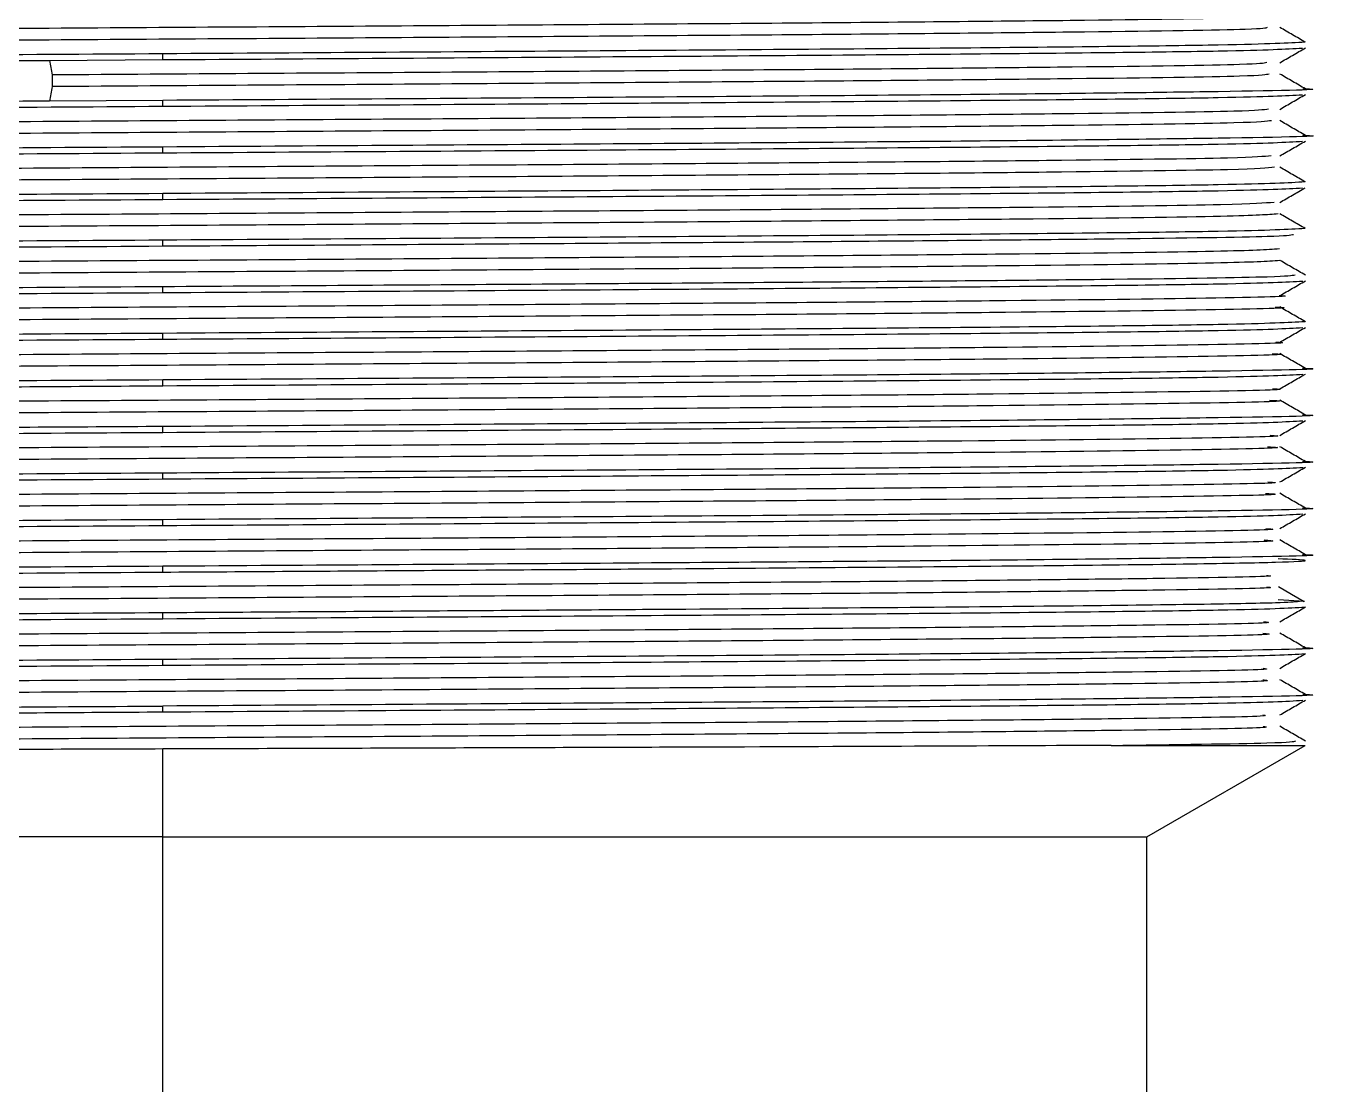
# Model space of a CAD drawing. Header units: millimetres. Extents: x 114 to 280, y 84 to 210.
# Drawn here: x 273.451 to 277.07, y 204.293 to 207.225 of the extents above; entities that cross this region are included whole.
import ezdxf

# ---------------------------------------------------------------- set-up
doc = ezdxf.new("R2010")
doc.units = ezdxf.units.MM

msp = doc.modelspace()

# ---------------------------------------------------------------- linework, layer by layer
at = {"color": 7, "linetype": 'Continuous', "lineweight": 25}
for p, q in [((273.5156, 207.1298), (273.8296, 207.1319)), ((273.8296, 207.1319), (273.8296, 207.148)), ((273.5225, 207.0895), (273.5225, 207.0573)), ((273.8296, 207.019), (273.5156, 207.017)), ((273.8296, 207.0029), (273.8296, 207.019)), ((273.8296, 206.8739), (273.8296, 206.89)), ((273.8296, 206.7449), (273.8296, 206.761)), ((273.8296, 206.6159), (273.8296, 206.632)), ((273.8296, 206.4869), (273.8296, 206.503)), ((273.8296, 206.3579), (273.8296, 206.374)), ((273.8296, 206.2289), (273.8296, 206.245)), ((273.8296, 206.0999), (273.8296, 206.116)), ((273.8296, 205.9709), (273.8296, 205.987)), ((273.8296, 205.8419), (273.8296, 205.858)), ((273.8296, 205.7129), (273.8296, 205.729)), ((276.9179, 205.6367), (276.9915, 205.6322)), ((273.8296, 205.5839), (273.8296, 205.6)), ((273.8296, 205.4549), (273.8296, 205.471)), ((273.8296, 205.3259), (273.8296, 205.342)), ((276.4556, 205.2331), (276.9932, 205.2331)), ((276.5546, 204.9799), (276.9932, 205.2331)), ((273.8296, 204.9799), (273.8296, 205.2231)), ((273.8296, 204.9799), (271.1046, 204.9799)), ((273.8296, 204.9799), (276.5546, 204.9799)), ((273.8296, 202.1499), (273.8296, 204.9799)), ((276.5546, 202.1442), (276.5546, 204.9799))]:
    msp.add_line(p, q, dxfattribs=at)
at = {"color": 7, "linetype": 'Continuous', "lineweight": 25, "flags": 128}
msp.add_lwpolyline([(276.9902, 205.6309), (276.9548, 205.6513), (276.9194, 205.6718)], dxfattribs=at)
at = {"color": 7, "linetype": 'Continuous', "lineweight": 25}
for points, knots in [([(276.882, 207.2526), (276.8782, 207.2509), (276.8691, 207.2469), (276.4257, 207.2405), (275.6669, 207.2333), (274.6712, 207.2261), (273.5766, 207.2189), (272.5137, 207.2117), (271.6034, 207.2045), (270.9908, 207.1973), (270.7071, 207.1919), (270.7626, 207.1888), (270.7751, 207.1881)], [0, 0, 0, 0, 0.075839, 0.187315, 0.29879, 0.410266, 0.521742, 0.633218, 0.744693, 0.85617, 0.967646, 1, 1, 1, 1]), ([(276.8874, 207.2207), (276.8841, 207.219), (276.8765, 207.2148), (276.4268, 207.2082), (275.6666, 207.201), (274.6713, 207.1938), (273.5765, 207.1866), (272.5139, 207.1794), (271.6028, 207.1723), (270.9928, 207.1651), (270.71, 207.1597), (270.7599, 207.1568), (270.769, 207.1563)], [0, 0, 0, 0, 0.08318, 0.194658, 0.306136, 0.417614, 0.529091, 0.64057, 0.752048, 0.863527, 0.975006, 1, 1, 1, 1]), ([(276.9938, 207.18), (276.982, 207.1868), (276.9583, 207.2005), (276.9347, 207.2141), (276.9228, 207.221)], [0, 0, 0, 0, 0.499977, 1, 1, 1, 1]), ([(276.9931, 207.1802), (276.9456, 207.1776), (276.8505, 207.1722), (276.119, 207.1641), (275.0733, 207.1561), (274.2442, 207.1507), (273.8296, 207.148)], [0, 0, 0, 0, 0.24995, 0.499966, 0.749983, 1, 1, 1, 1]), ([(273.8296, 207.1319), (274.2442, 207.1346), (275.0734, 207.1399), (276.1185, 207.148), (276.8444, 207.156), (276.9389, 207.1613), (276.9854, 207.1639)], [0, 0, 0, 0, 0.252041, 0.504083, 0.756125, 1, 1, 1, 1]), ([(276.9227, 207.1233), (276.9345, 207.1302), (276.9582, 207.1438), (276.9818, 207.1575), (276.9937, 207.1643)], [0, 0, 0, 0, 0.5000001, 1, 1, 1, 1]), ([(273.8296, 207.148), (273.4151, 207.1453), (272.586, 207.1399), (271.5403, 207.1319), (270.8088, 207.1238), (270.7137, 207.1184), (270.6661, 207.1157)], [0, 0, 0, 0, 0.250011, 0.500022, 0.750035, 1, 1, 1, 1]), ([(270.6864, 207.0994), (270.7099, 207.1017), (270.7594, 207.1067), (271.3812, 207.1142), (272.3302, 207.122), (273.1205, 207.1272), (273.5156, 207.1298)], [0, 0, 0, 0, 0.231151, 0.487434, 0.743717, 1, 1, 1, 1]), ([(273.5156, 207.1299), (273.5167, 207.1231), (273.519, 207.1097), (273.5214, 207.0963), (273.5225, 207.0896)], [0, 0, 0, 0, 0.500019, 1, 1, 1, 1]), ([(276.8865, 207.1236), (276.8781, 207.1218), (276.8582, 207.1176), (276.3917, 207.1111), (275.6173, 207.1039), (274.6107, 207.0967), (273.8853, 207.0919), (273.5225, 207.0895)], [0, 0, 0, 0, 0.155431, 0.366575, 0.577718, 0.788859, 1, 1, 1, 1]), ([(276.8933, 207.0918), (276.8849, 207.0898), (276.8662, 207.0855), (276.3927, 207.0788), (275.6171, 207.0716), (274.6108, 207.0644), (273.8853, 207.0596), (273.5225, 207.0572)], [0, 0, 0, 0, 0.167056, 0.375294, 0.58353, 0.791766, 1, 1, 1, 1]), ([(276.9938, 207.051), (276.982, 207.0578), (276.9583, 207.0715), (276.9346, 207.0852), (276.9228, 207.092)], [0, 0, 0, 0, 0.500039, 1, 1, 1, 1]), ([(273.5225, 207.0572), (273.5214, 207.0505), (273.5191, 207.0371), (273.5167, 207.0236), (273.5156, 207.0169)], [0, 0, 0, 0, 0.500019, 1, 1, 1, 1]), ([(276.9869, 207.0515), (276.989, 207.0514), (277.0733, 207.0487), (276.793, 207.0432), (276.1343, 207.0351), (275.0694, 207.0271), (274.2429, 207.0217), (273.8296, 207.019)], [0, 0, 0, 0, 0.006501, 0.254876, 0.50325, 0.751626, 1, 1, 1, 1]), ([(273.5156, 207.017), (273.1204, 207.0144), (272.3301, 207.0091), (271.3816, 207.0013), (270.7645, 206.9939), (270.7148, 206.989), (270.6917, 206.9867)], [0, 0, 0, 0, 0.258392, 0.516785, 0.775177, 1, 1, 1, 1]), ([(273.8296, 207.0029), (274.2442, 207.0056), (275.0734, 207.0109), (276.1185, 207.019), (276.8443, 207.027), (276.9389, 207.0323), (276.9853, 207.0349)], [0, 0, 0, 0, 0.2520581, 0.5041171, 0.7561752, 1, 1, 1, 1]), ([(276.9228, 206.9943), (276.9345, 207.0011), (276.9581, 207.0148), (276.9817, 207.0284), (276.9935, 207.0352)], [0, 0, 0, 0, 0.500023, 1, 1, 1, 1]), ([(270.6735, 206.9704), (270.671, 206.9705), (270.5859, 206.9733), (270.866, 206.9787), (271.525, 206.9868), (272.5898, 206.9948), (273.4164, 207.0002), (273.8296, 207.0029)], [0, 0, 0, 0, 0.007659, 0.255744, 0.50383, 0.751915, 1, 1, 1, 1]), ([(276.8919, 206.9946), (276.878, 206.9927), (276.8466, 206.9884), (276.3567, 206.9817), (275.566, 206.9745), (274.5535, 206.9673), (273.4554, 206.9601), (272.4044, 206.9529), (271.5176, 206.9458), (270.9447, 206.9386), (270.6922, 206.9333), (270.7544, 206.9305), (270.7639, 206.9301)], [0, 0, 0, 0, 0.088222, 0.1997, 0.311178, 0.422657, 0.534134, 0.645611, 0.757088, 0.868566, 0.980043, 1, 1, 1, 1]), ([(276.9001, 206.9628), (276.8859, 206.9607), (276.855, 206.9563), (276.3577, 206.9494), (275.5658, 206.9422), (274.5536, 206.935), (273.4554, 206.9278), (272.4046, 206.9207), (271.5169, 206.9135), (270.9473, 206.9063), (270.6938, 206.9012), (270.7494, 206.8985), (270.7551, 206.8983)], [0, 0, 0, 0, 0.095592, 0.207071, 0.31855, 0.430028, 0.541506, 0.652984, 0.764462, 0.87594, 0.987418, 1, 1, 1, 1]), ([(276.9935, 206.9221), (276.9818, 206.929), (276.9582, 206.9426), (276.9346, 206.9562), (276.9228, 206.963)], [0, 0, 0, 0, 0.500023, 1, 1, 1, 1]), ([(276.9869, 206.9225), (276.9891, 206.9224), (277.0734, 206.9197), (276.793, 206.9142), (276.1343, 206.9061), (275.0694, 206.8981), (274.2429, 206.8927), (273.8296, 206.89)], [0, 0, 0, 0, 0.006493, 0.25487, 0.503246, 0.751623, 1, 1, 1, 1]), ([(273.8296, 206.8739), (274.2442, 206.8766), (275.0734, 206.8819), (276.1185, 206.89), (276.8446, 206.898), (276.9392, 206.9033), (276.9858, 206.9059)], [0, 0, 0, 0, 0.251945, 0.50389, 0.755835, 1, 1, 1, 1]), ([(276.9227, 206.8653), (276.9345, 206.8722), (276.9581, 206.8858), (276.9817, 206.8994), (276.9935, 206.9062)], [0, 0, 0, 0, 0.499977, 1, 1, 1, 1]), ([(270.6737, 206.8414), (270.6711, 206.8415), (270.5859, 206.8442), (270.8659, 206.8497), (271.525, 206.8577), (272.5898, 206.8658), (273.4164, 206.8712), (273.8296, 206.8739)], [0, 0, 0, 0, 0.007879, 0.255909, 0.50394, 0.75197, 1, 1, 1, 1]), ([(273.8296, 206.89), (273.4151, 206.8873), (272.586, 206.8819), (271.5403, 206.8739), (270.8088, 206.8658), (270.7137, 206.8604), (270.6661, 206.8578)], [0, 0, 0, 0, 0.250011, 0.500022, 0.750035, 1, 1, 1, 1]), ([(276.899, 206.8656), (276.8789, 206.8635), (276.8351, 206.8591), (276.3209, 206.8523), (275.5148, 206.8451), (274.4942, 206.8379), (273.3951, 206.8307), (272.3505, 206.8235), (271.4759, 206.8163), (270.9235, 206.8092), (270.685, 206.8041), (270.7496, 206.8014), (270.7567, 206.8011)], [0, 0, 0, 0, 0.094568, 0.20601, 0.317453, 0.428894, 0.540336, 0.651776, 0.763216, 0.874655, 0.986093, 1, 1, 1, 1]), ([(276.9085, 206.8338), (276.8877, 206.8316), (276.8441, 206.827), (276.3218, 206.82), (275.5146, 206.8128), (274.4943, 206.8056), (273.395, 206.7984), (272.3507, 206.7913), (271.4751, 206.7841), (270.9264, 206.7769), (270.6859, 206.772), (270.7434, 206.7694), (270.7465, 206.7693)], [0, 0, 0, 0, 0.101946, 0.213388, 0.32483, 0.43627, 0.547711, 0.659151, 0.77059, 0.882028, 0.993466, 1, 1, 1, 1]), ([(276.9935, 206.7932), (276.9817, 206.8), (276.9582, 206.8136), (276.9346, 206.8272), (276.9228, 206.834)], [0, 0, 0, 0, 0.500023, 1, 1, 1, 1]), ([(276.9931, 206.7932), (276.9456, 206.7906), (276.8505, 206.7852), (276.119, 206.7771), (275.0733, 206.7691), (274.2442, 206.7637), (273.8296, 206.761)], [0, 0, 0, 0, 0.24995, 0.499966, 0.749983, 1, 1, 1, 1]), ([(273.8296, 206.761), (273.4151, 206.7583), (272.5859, 206.7529), (271.5407, 206.7449), (270.8139, 206.7369), (270.7193, 206.7316), (270.6726, 206.729)], [0, 0, 0, 0, 0.2517188, 0.5034372, 0.7551568, 1, 1, 1, 1]), ([(273.8296, 206.7449), (274.2442, 206.7476), (275.0734, 206.7529), (276.1185, 206.761), (276.8449, 206.769), (276.9395, 206.7743), (276.986, 206.7769)], [0, 0, 0, 0, 0.251874, 0.503748, 0.755622, 1, 1, 1, 1]), ([(276.9227, 206.7364), (276.9344, 206.7432), (276.958, 206.7568), (276.9816, 206.7704), (276.9934, 206.7772)], [0, 0, 0, 0, 0.5000228, 1, 1, 1, 1]), ([(270.6733, 206.7124), (270.6708, 206.7125), (270.5859, 206.7152), (270.866, 206.7207), (271.525, 206.7287), (272.5898, 206.7368), (273.4164, 206.7422), (273.8296, 206.7449)], [0, 0, 0, 0, 0.007486, 0.255614, 0.503743, 0.751872, 1, 1, 1, 1]), ([(276.9069, 206.7366), (276.8799, 206.7344), (276.823, 206.7299), (276.2839, 206.7229), (275.4628, 206.7157), (274.4347, 206.7085), (273.3349, 206.7013), (272.2973, 206.6941), (271.435, 206.687), (270.9037, 206.6798), (270.678, 206.6748), (270.7438, 206.6723), (270.748, 206.6721)], [0, 0, 0, 0, 0.100849, 0.212294, 0.323739, 0.435184, 0.54663, 0.658078, 0.769525, 0.880973, 0.992421, 1, 1, 1, 1]), ([(276.9178, 206.7048), (276.8896, 206.7025), (276.8324, 206.6977), (276.2847, 206.6906), (275.4626, 206.6834), (274.4348, 206.6762), (273.3348, 206.669), (272.2975, 206.6619), (271.434, 206.6546), (270.9072, 206.6476), (270.6774, 206.6425), (270.7364, 206.6403), (270.7365, 206.6403)], [0, 0, 0, 0, 0.108214, 0.219654, 0.331094, 0.442535, 0.553977, 0.665419, 0.776862, 0.888306, 0.99975, 1, 1, 1, 1]), ([(276.9934, 206.6642), (276.9816, 206.671), (276.958, 206.6846), (276.9345, 206.6982), (276.9227, 206.705)], [0, 0, 0, 0, 0.5, 1, 1, 1, 1]), ([(276.9931, 206.6642), (276.9456, 206.6616), (276.8505, 206.6562), (276.119, 206.6481), (275.0733, 206.6401), (274.2442, 206.6347), (273.8296, 206.632)], [0, 0, 0, 0, 0.24995, 0.499966, 0.749983, 1, 1, 1, 1]), ([(273.8296, 206.6159), (274.1754, 206.6181), (274.867, 206.6226), (275.7965, 206.6293), (276.505, 206.6361), (276.9308, 206.6422), (276.9519, 206.6462), (276.961, 206.6479)], [0, 0, 0, 0, 0.210612, 0.421224, 0.631836, 0.842447, 1, 1, 1, 1]), ([(270.6734, 206.5834), (270.6709, 206.5835), (270.5859, 206.5862), (270.866, 206.5917), (271.525, 206.5997), (272.5898, 206.6078), (273.4164, 206.6132), (273.8296, 206.6159)], [0, 0, 0, 0, 0.007537, 0.255652, 0.503769, 0.751884, 1, 1, 1, 1]), ([(273.8296, 206.632), (273.4151, 206.6293), (272.586, 206.6239), (271.5403, 206.6159), (270.8088, 206.6078), (270.7137, 206.6024), (270.6661, 206.5997)], [0, 0, 0, 0, 0.2500114, 0.5000223, 0.7500345, 1, 1, 1, 1]), ([(276.9217, 206.6078), (276.8863, 206.6054), (276.8151, 206.6007), (276.2464, 206.5935), (275.4101, 206.5863), (274.375, 206.5791), (273.2748, 206.5719), (272.2446, 206.5647), (271.3949, 206.5576), (270.8853, 206.5504), (270.6714, 206.5456), (270.7377, 206.5431), (270.7386, 206.5431)], [0, 0, 0, 0, 0.110067, 0.221124, 0.332183, 0.443242, 0.554299, 0.665357, 0.776414, 0.88747, 0.998526, 1, 1, 1, 1]), ([(276.9234, 206.5756), (276.8878, 206.5732), (276.8165, 206.5684), (276.2465, 206.5612), (275.4102, 206.554), (274.3748, 206.5468), (273.2757, 206.5397), (272.2411, 206.5325), (271.4076, 206.5253), (270.8467, 206.5182), (270.778, 206.5135), (270.7445, 206.5112)], [0, 0, 0, 0, 0.111696, 0.223394, 0.33509, 0.446788, 0.558485, 0.670181, 0.781877, 0.893572, 1, 1, 1, 1]), ([(276.9937, 206.5351), (276.9819, 206.5419), (276.9582, 206.5555), (276.9346, 206.5692), (276.9228, 206.576)], [0, 0, 0, 0, 0.500039, 1, 1, 1, 1]), ([(276.9649, 206.5353), (276.9558, 206.5335), (276.9352, 206.5295), (276.5056, 206.5232), (275.7963, 206.5165), (274.867, 206.5097), (274.1754, 206.5052), (273.8296, 206.503)], [0, 0, 0, 0, 0.164659, 0.373494, 0.582329, 0.791164, 1, 1, 1, 1]), ([(273.8296, 206.503), (273.4151, 206.5003), (272.5859, 206.4949), (271.5407, 206.4869), (270.8142, 206.4789), (270.7196, 206.4736), (270.673, 206.471)], [0, 0, 0, 0, 0.251814, 0.503628, 0.755443, 1, 1, 1, 1]), ([(273.8296, 206.4869), (274.2442, 206.4896), (275.0734, 206.4949), (276.1186, 206.503), (276.8451, 206.511), (276.9397, 206.5163), (276.9863, 206.5189)], [0, 0, 0, 0, 0.251794, 0.503588, 0.755382, 1, 1, 1, 1]), ([(276.9227, 206.4784), (276.9345, 206.4852), (276.9581, 206.4988), (276.9818, 206.5125), (276.9936, 206.5193)], [0, 0, 0, 0, 0.4999606, 1, 1, 1, 1]), ([(270.6728, 206.4544), (270.6705, 206.4545), (270.5859, 206.4572), (270.8662, 206.4627), (271.525, 206.4707), (272.5898, 206.4788), (273.4164, 206.4842), (273.8296, 206.4869)], [0, 0, 0, 0, 0.006911, 0.255183, 0.503456, 0.751728, 1, 1, 1, 1]), ([(276.9211, 206.4786), (276.9217, 206.4785), (276.9799, 206.4762), (276.7494, 206.4713), (276.2191, 206.4641), (275.3539, 206.4569), (274.3156, 206.4497), (273.2157, 206.4425), (272.189, 206.4354), (271.3691, 206.4282), (270.8253, 206.4211), (270.7702, 206.4164), (270.7431, 206.4141)], [0, 0, 0, 0, 0.001175, 0.112632, 0.22409, 0.335548, 0.447007, 0.558467, 0.669927, 0.781388, 0.892849, 1, 1, 1, 1]), ([(276.9098, 206.4468), (276.9145, 206.4466), (276.9801, 206.444), (276.7527, 206.439), (276.2183, 206.4318), (275.3542, 206.4246), (274.3156, 206.4174), (273.2158, 206.4103), (272.1888, 206.4031), (271.3698, 206.3959), (270.8346, 206.3889), (270.7796, 206.3844), (270.7537, 206.3823)], [0, 0, 0, 0, 0.008542, 0.12, 0.231459, 0.342918, 0.454378, 0.565839, 0.6773, 0.788762, 0.900225, 1, 1, 1, 1]), ([(276.9936, 206.4061), (276.9818, 206.4129), (276.9581, 206.4265), (276.9345, 206.4402), (276.9227, 206.447)], [0, 0, 0, 0, 0.5, 1, 1, 1, 1]), ([(276.9931, 206.4062), (276.9456, 206.4036), (276.8505, 206.3982), (276.119, 206.3901), (275.0733, 206.3821), (274.2442, 206.3767), (273.8296, 206.374)], [0, 0, 0, 0, 0.24995, 0.499966, 0.749983, 1, 1, 1, 1]), ([(273.8296, 206.3579), (274.2442, 206.3606), (275.0734, 206.3659), (276.1186, 206.374), (276.845, 206.382), (276.9396, 206.3873), (276.9862, 206.3899)], [0, 0, 0, 0, 0.251831, 0.503663, 0.755494, 1, 1, 1, 1]), ([(276.9227, 206.3494), (276.9345, 206.3562), (276.9582, 206.3698), (276.9818, 206.3835), (276.9936, 206.3903)], [0, 0, 0, 0, 0.5, 1, 1, 1, 1]), ([(273.8296, 206.374), (273.4151, 206.3713), (272.586, 206.3659), (271.5403, 206.3579), (270.8088, 206.3498), (270.7137, 206.3444), (270.6661, 206.3417)], [0, 0, 0, 0, 0.250011, 0.500022, 0.750035, 1, 1, 1, 1]), ([(270.6661, 206.3256), (270.7137, 206.3283), (270.8088, 206.3337), (271.5403, 206.3418), (272.586, 206.3498), (273.4151, 206.3552), (273.8296, 206.3579)], [0, 0, 0, 0, 0.249949, 0.499967, 0.749983, 1, 1, 1, 1]), ([(276.9116, 206.3496), (276.9151, 206.3494), (276.9721, 206.3468), (276.7298, 206.3419), (276.178, 206.3347), (275.3006, 206.3275), (274.2554, 206.3203), (273.1562, 206.3131), (272.1372, 206.306), (271.3323, 206.2988), (270.8139, 206.2918), (270.7722, 206.2872), (270.7523, 206.2851)], [0, 0, 0, 0, 0.007224, 0.118703, 0.230182, 0.341661, 0.453139, 0.564617, 0.676095, 0.787572, 0.89905, 1, 1, 1, 1]), ([(276.9018, 206.3177), (276.9092, 206.3174), (276.9732, 206.3147), (276.7327, 206.3096), (276.1773, 206.3024), (275.3008, 206.2952), (274.2553, 206.2881), (273.1563, 206.2809), (272.1369, 206.2737), (271.3331, 206.2665), (270.8226, 206.2597), (270.7807, 206.2553), (270.7616, 206.2533)], [0, 0, 0, 0, 0.0146027, 0.1260821, 0.2375608, 0.3490394, 0.4605175, 0.5719948, 0.6834724, 0.7949497, 0.9064274, 1, 1, 1, 1]), ([(276.9936, 206.2771), (276.9818, 206.2839), (276.9581, 206.2975), (276.9345, 206.3112), (276.9227, 206.318)], [0, 0, 0, 0, 0.5, 1, 1, 1, 1]), ([(273.8296, 206.245), (273.4151, 206.2423), (272.586, 206.2369), (271.5403, 206.2289), (270.8088, 206.2208), (270.7137, 206.2154), (270.6661, 206.2127)], [0, 0, 0, 0, 0.250011, 0.500022, 0.750035, 1, 1, 1, 1]), ([(276.986, 206.2775), (276.9885, 206.2774), (277.0733, 206.2746), (276.7932, 206.2692), (276.1343, 206.2611), (275.0694, 206.2531), (274.2429, 206.2477), (273.8296, 206.245)], [0, 0, 0, 0, 0.007442, 0.255581, 0.503721, 0.751861, 1, 1, 1, 1]), ([(273.8296, 206.2289), (274.2442, 206.2316), (275.0734, 206.2369), (276.1186, 206.245), (276.8454, 206.253), (276.94, 206.2583), (276.9867, 206.2609)], [0, 0, 0, 0, 0.251696, 0.503393, 0.755089, 1, 1, 1, 1]), ([(276.9228, 206.2204), (276.9347, 206.2272), (276.9583, 206.2409), (276.9819, 206.2545), (276.9937, 206.2613)], [0, 0, 0, 0, 0.5, 1, 1, 1, 1]), ([(271.2851, 206.2097), (271.4449, 206.2113), (271.7645, 206.2145), (272.3932, 206.2193), (273.0901, 206.2241), (273.5831, 206.2273), (273.8296, 206.2289)], [0, 0, 0, 0, 0.249999, 0.500001, 0.75, 1, 1, 1, 1]), ([(276.903, 206.2206), (276.909, 206.2203), (276.9644, 206.2176), (276.709, 206.2125), (276.1362, 206.2053), (275.247, 206.1981), (274.1941, 206.1909), (273.1002, 206.1838), (272.0738, 206.1766), (271.5855, 206.1718), (271.3413, 206.1694)], [0, 0, 0, 0, 0.017154, 0.157561, 0.297969, 0.438376, 0.578783, 0.71919, 0.859595, 1, 1, 1, 1]), ([(276.8944, 206.1888), (276.9042, 206.1883), (276.9662, 206.1855), (276.7116, 206.1802), (276.1355, 206.173), (275.2472, 206.1658), (274.1941, 206.1587), (273.1002, 206.1515), (272.0738, 206.1443), (271.5854, 206.1395), (271.3413, 206.1371)], [0, 0, 0, 0, 0.026204, 0.165319, 0.304434, 0.443548, 0.582663, 0.721776, 0.860888, 1, 1, 1, 1]), ([(276.9937, 206.1481), (276.9818, 206.1549), (276.9582, 206.1686), (276.9346, 206.1822), (276.9227, 206.189)], [0, 0, 0, 0, 0.4999606, 1, 1, 1, 1]), ([(276.9855, 206.1485), (276.9881, 206.1484), (277.0733, 206.1456), (276.7934, 206.1402), (276.1342, 206.1321), (275.0695, 206.1241), (274.2429, 206.1187), (273.8296, 206.116)], [0, 0, 0, 0, 0.0079273, 0.2559454, 0.5039633, 0.7519821, 1, 1, 1, 1]), ([(270.6724, 206.0674), (270.6702, 206.0675), (270.586, 206.0702), (270.8663, 206.0757), (271.525, 206.0837), (272.5898, 206.0918), (273.4164, 206.0972), (273.8296, 206.0999)], [0, 0, 0, 0, 0.006543, 0.254907, 0.503272, 0.751636, 1, 1, 1, 1]), ([(273.8296, 206.116), (273.5831, 206.1144), (273.0901, 206.1112), (272.3932, 206.1064), (271.7645, 206.1016), (271.4449, 206.0984), (271.2851, 206.0968)], [0, 0, 0, 0, 0.25, 0.499999, 0.750001, 1, 1, 1, 1]), ([(273.8296, 206.0999), (274.2442, 206.1026), (275.0734, 206.1079), (276.1186, 206.116), (276.8452, 206.124), (276.9399, 206.1293), (276.9865, 206.1319)], [0, 0, 0, 0, 0.251748, 0.503497, 0.755245, 1, 1, 1, 1]), ([(276.9227, 206.0914), (276.9345, 206.0982), (276.9582, 206.1118), (276.9818, 206.1255), (276.9936, 206.1323)], [0, 0, 0, 0, 0.500039, 1, 1, 1, 1]), ([(276.8957, 206.0916), (276.9036, 206.0911), (276.9563, 206.0883), (276.6865, 206.0831), (276.0935, 206.0759), (275.1922, 206.0687), (274.1344, 206.0615), (273.038, 206.0544), (272.0353, 206.0472), (271.2615, 206.04), (270.7917, 206.0333), (270.7746, 206.029), (270.7671, 206.0271)], [0, 0, 0, 0, 0.019677, 0.131152, 0.242626, 0.354099, 0.465572, 0.577045, 0.688517, 0.799989, 0.91146, 1, 1, 1, 1]), ([(276.8885, 206.0598), (276.9, 206.0592), (276.9587, 206.0562), (276.6888, 206.0508), (276.0929, 206.0436), (275.1924, 206.0365), (274.1343, 206.0293), (273.0381, 206.0221), (272.035, 206.0149), (271.2624, 206.0077), (270.7995, 206.0012), (270.7812, 205.997), (270.7735, 205.9953)], [0, 0, 0, 0, 0.027044, 0.138519, 0.249993, 0.361465, 0.472938, 0.58441, 0.695881, 0.807353, 0.918824, 1, 1, 1, 1]), ([(276.9936, 206.0191), (276.9817, 206.0259), (276.9581, 206.0396), (276.9345, 206.0532), (276.9226, 206.06)], [0, 0, 0, 0, 0.500011, 1, 1, 1, 1]), ([(276.9858, 206.0195), (276.9883, 206.0194), (277.0733, 206.0166), (276.7933, 206.0112), (276.1342, 206.0031), (275.0695, 205.9951), (274.2429, 205.9897), (273.8296, 205.987)], [0, 0, 0, 0, 0.007665, 0.255749, 0.503832, 0.751917, 1, 1, 1, 1]), ([(273.8296, 205.9709), (274.2442, 205.9736), (275.0734, 205.9789), (276.1186, 205.987), (276.8457, 205.995), (276.9403, 206.0003), (276.9871, 206.0029)], [0, 0, 0, 0, 0.251603, 0.503208, 0.754811, 1, 1, 1, 1]), ([(276.9228, 205.9624), (276.9347, 205.9692), (276.9583, 205.9829), (276.9819, 205.9965), (276.9937, 206.0033)], [0, 0, 0, 0, 0.499972, 1, 1, 1, 1]), ([(270.6726, 205.9384), (270.6704, 205.9385), (270.5859, 205.9412), (270.8662, 205.9467), (271.525, 205.9547), (272.5898, 205.9628), (273.4164, 205.9682), (273.8296, 205.9709)], [0, 0, 0, 0, 0.0067725, 0.2550793, 0.5033869, 0.7516932, 1, 1, 1, 1]), ([(273.8296, 205.987), (273.4151, 205.9843), (272.586, 205.9789), (271.5403, 205.9709), (270.8088, 205.9628), (270.7137, 205.9574), (270.6661, 205.9548)], [0, 0, 0, 0, 0.250011, 0.500022, 0.750035, 1, 1, 1, 1]), ([(276.8893, 205.9626), (276.8987, 205.962), (276.9482, 205.9591), (276.663, 205.9537), (276.0501, 205.9465), (275.1373, 205.9393), (274.0738, 205.9322), (272.9793, 205.925), (271.9853, 205.9178), (271.2275, 205.9106), (270.781, 205.904), (270.775, 205.8998), (270.7725, 205.8981)], [0, 0, 0, 0, 0.026112, 0.137543, 0.248974, 0.360406, 0.471837, 0.583269, 0.694699, 0.80613, 0.917559, 1, 1, 1, 1]), ([(276.8835, 205.9308), (276.8962, 205.9301), (276.9512, 205.9269), (276.6651, 205.9214), (276.0496, 205.9142), (275.1375, 205.9071), (274.0737, 205.8999), (272.9794, 205.8927), (271.985, 205.8855), (271.2285, 205.8783), (270.7882, 205.8719), (270.7807, 205.8679), (270.7776, 205.8663)], [0, 0, 0, 0, 0.033465, 0.144894, 0.256323, 0.367752, 0.479182, 0.590611, 0.70204, 0.813468, 0.924895, 1, 1, 1, 1]), ([(276.9936, 205.8901), (276.9818, 205.8969), (276.9582, 205.9106), (276.9345, 205.9242), (276.9227, 205.931)], [0, 0, 0, 0, 0.500051, 1, 1, 1, 1]), ([(276.9853, 205.8905), (276.988, 205.8904), (277.0733, 205.8877), (276.7934, 205.8822), (276.1342, 205.8741), (275.0695, 205.8661), (274.2429, 205.8607), (273.8296, 205.858)], [0, 0, 0, 0, 0.008147, 0.25611, 0.504073, 0.752037, 1, 1, 1, 1]), ([(273.8296, 205.858), (273.4151, 205.8553), (272.586, 205.8499), (271.5403, 205.8419), (270.8088, 205.8338), (270.7137, 205.8284), (270.6661, 205.8257)], [0, 0, 0, 0, 0.2500114, 0.5000223, 0.7500345, 1, 1, 1, 1]), ([(273.8296, 205.8419), (274.2442, 205.8446), (275.0734, 205.8499), (276.1186, 205.858), (276.8456, 205.866), (276.9403, 205.8713), (276.987, 205.8739)], [0, 0, 0, 0, 0.251626, 0.503254, 0.75488, 1, 1, 1, 1]), ([(276.9228, 205.8334), (276.9346, 205.8402), (276.9583, 205.8539), (276.9819, 205.8675), (276.9937, 205.8743)], [0, 0, 0, 0, 0.499972, 1, 1, 1, 1]), ([(270.6722, 205.8094), (270.6701, 205.8095), (270.5859, 205.8122), (270.8663, 205.8177), (271.5249, 205.8257), (272.5898, 205.8338), (273.4164, 205.8392), (273.8296, 205.8419)], [0, 0, 0, 0, 0.006356, 0.254767, 0.503178, 0.751589, 1, 1, 1, 1]), ([(276.8842, 205.8336), (276.8943, 205.8329), (276.9395, 205.8298), (276.638, 205.8243), (276.0058, 205.8171), (275.0818, 205.8099), (274.0131, 205.8028), (272.9211, 205.7956), (271.936, 205.7884), (271.1947, 205.7812), (270.7709, 205.7748), (270.7753, 205.7707), (270.777, 205.7691)], [0, 0, 0, 0, 0.0322614, 0.143718, 0.2551751, 0.3666327, 0.4780902, 0.589549, 0.7010091, 0.8124689, 0.9239297, 1, 1, 1, 1]), ([(276.8798, 205.8018), (276.893, 205.8009), (276.9432, 205.7977), (276.6399, 205.792), (276.0054, 205.7848), (275.082, 205.7777), (274.013, 205.7705), (272.9211, 205.7633), (271.9357, 205.7561), (271.1958, 205.7489), (270.7777, 205.7426), (270.7799, 205.7388), (270.7807, 205.7373)], [0, 0, 0, 0, 0.039569, 0.151023, 0.262478, 0.373933, 0.485389, 0.596845, 0.708302, 0.81976, 0.931218, 1, 1, 1, 1]), ([(276.9937, 205.7611), (276.9819, 205.7679), (276.9582, 205.7816), (276.9346, 205.7952), (276.9228, 205.802)], [0, 0, 0, 0, 0.5, 1, 1, 1, 1]), ([(276.9855, 205.7615), (276.9881, 205.7614), (277.0733, 205.7587), (276.7934, 205.7532), (276.1342, 205.7451), (275.0695, 205.7371), (274.2429, 205.7317), (273.8296, 205.729)], [0, 0, 0, 0, 0.007958, 0.255968, 0.503979, 0.75199, 1, 1, 1, 1]), ([(273.8296, 205.7129), (274.0655, 205.7144), (274.5373, 205.7175), (275.2096, 205.7221), (275.8133, 205.7267), (276.3179, 205.7312), (276.6993, 205.7358), (276.9348, 205.7404), (277.0266, 205.745), (276.9541, 205.7481), (276.9179, 205.7496)], [0, 0, 0, 0, 0.125001, 0.25, 0.375, 0.5, 0.625, 0.75, 0.875, 1, 1, 1, 1]), ([(273.8296, 205.729), (273.4151, 205.7263), (272.586, 205.7209), (271.5403, 205.7129), (270.8088, 205.7048), (270.7137, 205.6994), (270.6661, 205.6967)], [0, 0, 0, 0, 0.250011, 0.500022, 0.750035, 1, 1, 1, 1]), ([(270.6661, 205.6806), (270.7137, 205.6833), (270.8088, 205.6887), (271.5403, 205.6967), (272.586, 205.7048), (273.4151, 205.7102), (273.8296, 205.7129)], [0, 0, 0, 0, 0.249949, 0.499967, 0.749983, 1, 1, 1, 1]), ([(276.8863, 205.7037), (276.892, 205.7032), (276.9233, 205.7002), (276.6082, 205.6949), (275.9619, 205.6877), (275.0256, 205.6805), (273.9523, 205.6734), (272.863, 205.6662), (271.8874, 205.659), (271.1628, 205.6518), (270.7609, 205.6455), (270.7748, 205.6416), (270.7802, 205.6401)], [0, 0, 0, 0, 0.024758, 0.137775, 0.250793, 0.36381, 0.476829, 0.589848, 0.702866, 0.815885, 0.928902, 1, 1, 1, 1]), ([(276.8856, 205.6715), (276.8918, 205.671), (276.9243, 205.668), (276.6088, 205.6626), (275.9618, 205.6554), (275.0257, 205.6483), (273.9523, 205.6411), (272.863, 205.6339), (271.887, 205.6267), (271.1639, 205.6195), (270.767, 205.6134), (270.7784, 205.6096), (270.7826, 205.6083)], [0, 0, 0, 0, 0.026712, 0.140357, 0.254002, 0.367648, 0.481294, 0.594941, 0.708588, 0.822234, 0.93588, 1, 1, 1, 1]), ([(276.9772, 205.6313), (276.9631, 205.63), (276.9313, 205.6273), (276.6959, 205.623), (276.3188, 205.6184), (275.8131, 205.6138), (275.2097, 205.6092), (274.5373, 205.6046), (274.0655, 205.6015), (273.8296, 205.6)], [0, 0, 0, 0, 0.118496, 0.265414, 0.412331, 0.559248, 0.706165, 0.853082, 1, 1, 1, 1]), ([(273.8296, 205.6), (273.4151, 205.5973), (272.5859, 205.5919), (271.5407, 205.5839), (270.8144, 205.5759), (270.7198, 205.5706), (270.6732, 205.568)], [0, 0, 0, 0, 0.251876, 0.503752, 0.755628, 1, 1, 1, 1]), ([(273.8296, 205.5839), (274.2442, 205.5866), (275.0733, 205.5919), (276.119, 205.6), (276.8505, 205.6081), (276.9456, 205.6134), (276.9932, 205.6161)], [0, 0, 0, 0, 0.250011, 0.500023, 0.750035, 1, 1, 1, 1]), ([(276.9228, 205.5754), (276.9346, 205.5822), (276.9583, 205.5958), (276.9819, 205.6095), (276.9937, 205.6163)], [0, 0, 0, 0, 0.499949, 1, 1, 1, 1]), ([(270.6661, 205.5516), (270.7137, 205.5543), (270.8088, 205.5597), (271.5403, 205.5678), (272.586, 205.5758), (273.4151, 205.5812), (273.8296, 205.5839)], [0, 0, 0, 0, 0.249949, 0.499967, 0.749983, 1, 1, 1, 1]), ([(276.8777, 205.5756), (276.8874, 205.5746), (276.9216, 205.5713), (276.5846, 205.5655), (275.9151, 205.5583), (274.9695, 205.5511), (273.8914, 205.544), (272.8054, 205.5368), (271.8395, 205.5296), (271.1321, 205.5224), (270.7515, 205.5162), (270.7742, 205.5125), (270.7824, 205.5111)], [0, 0, 0, 0, 0.044497, 0.155958, 0.267419, 0.378881, 0.490343, 0.601806, 0.713269, 0.824733, 0.936198, 1, 1, 1, 1]), ([(276.8761, 205.5438), (276.8882, 205.5427), (276.9263, 205.5391), (276.5862, 205.5332), (275.9147, 205.5261), (274.9696, 205.5189), (273.8914, 205.5117), (272.8055, 205.5045), (271.8391, 205.4973), (271.1334, 205.4901), (270.7571, 205.4841), (270.7768, 205.4805), (270.7834, 205.4793)], [0, 0, 0, 0, 0.0516899, 0.1631477, 0.2746052, 0.3860634, 0.4975219, 0.608981, 0.7204408, 0.831901, 0.9433621, 1, 1, 1, 1]), ([(276.9937, 205.5031), (276.9819, 205.5099), (276.9582, 205.5236), (276.9346, 205.5372), (276.9228, 205.544)], [0, 0, 0, 0, 0.500039, 1, 1, 1, 1]), ([(276.986, 205.5035), (276.9885, 205.5034), (277.0733, 205.5007), (276.7933, 205.4952), (276.1343, 205.4871), (275.0694, 205.4791), (274.2429, 205.4737), (273.8296, 205.471)], [0, 0, 0, 0, 0.007444, 0.255583, 0.503721, 0.751861, 1, 1, 1, 1]), ([(273.8296, 205.4549), (274.2442, 205.4576), (275.0733, 205.4629), (276.119, 205.471), (276.8505, 205.4791), (276.9456, 205.4844), (276.9932, 205.4871)], [0, 0, 0, 0, 0.250011, 0.500023, 0.750035, 1, 1, 1, 1]), ([(276.9227, 205.4464), (276.9345, 205.4532), (276.9581, 205.4668), (276.9817, 205.4805), (276.9936, 205.4873)], [0, 0, 0, 0, 0.5, 1, 1, 1, 1]), ([(270.6661, 205.4226), (270.7137, 205.4253), (270.8088, 205.4307), (271.5403, 205.4387), (272.586, 205.4468), (273.4151, 205.4522), (273.8296, 205.4549)], [0, 0, 0, 0, 0.249949, 0.499967, 0.749983, 1, 1, 1, 1]), ([(273.8296, 205.471), (273.4151, 205.4683), (272.5859, 205.4629), (271.5407, 205.4549), (270.8145, 205.4469), (270.7199, 205.4416), (270.6734, 205.439)], [0, 0, 0, 0, 0.25191, 0.50382, 0.755731, 1, 1, 1, 1]), ([(276.8763, 205.4466), (276.8848, 205.4455), (276.9122, 205.442), (276.5562, 205.4361), (275.8687, 205.4289), (274.9127, 205.4218), (273.8305, 205.4146), (272.7482, 205.4074), (271.7924, 205.4002), (271.1025, 205.393), (270.7422, 205.387), (270.7729, 205.3833), (270.7834, 205.3821)], [0, 0, 0, 0, 0.050454, 0.161916, 0.273377, 0.384838, 0.496298, 0.607757, 0.719217, 0.830676, 0.942134, 1, 1, 1, 1]), ([(276.876, 205.4148), (276.8865, 205.4135), (276.9174, 205.4099), (276.5577, 205.4038), (275.8683, 205.3967), (274.9128, 205.3895), (273.8305, 205.3823), (272.7482, 205.3751), (271.7922, 205.3679), (271.1031, 205.3607), (270.7448, 205.3548), (270.7737, 205.3512), (270.7832, 205.35)], [0, 0, 0, 0, 0.057388, 0.168458, 0.279528, 0.390596, 0.501664, 0.612732, 0.723799, 0.834866, 0.945933, 1, 1, 1, 1]), ([(276.9936, 205.3741), (276.9818, 205.3809), (276.9582, 205.3945), (276.9345, 205.4082), (276.9227, 205.415)], [0, 0, 0, 0, 0.500011, 1, 1, 1, 1]), ([(270.7026, 205.31), (270.7077, 205.3116), (270.7203, 205.3154), (271.1359, 205.3216), (271.8444, 205.3284), (272.7815, 205.3352), (273.4803, 205.3397), (273.8296, 205.342)], [0, 0, 0, 0, 0.1491247, 0.361844, 0.5745624, 0.7872815, 1, 1, 1, 1]), ([(276.9865, 205.3745), (276.9888, 205.3744), (277.0733, 205.3716), (276.7931, 205.3662), (276.1343, 205.3581), (275.0694, 205.3501), (274.2429, 205.3447), (273.8296, 205.342)], [0, 0, 0, 0, 0.006873, 0.255154, 0.503436, 0.751718, 1, 1, 1, 1]), ([(273.8296, 205.3259), (274.2442, 205.3286), (275.0734, 205.3339), (276.1186, 205.342), (276.8451, 205.35), (276.9397, 205.3553), (276.9863, 205.3579)], [0, 0, 0, 0, 0.251793, 0.503588, 0.755381, 1, 1, 1, 1]), ([(276.9227, 205.3174), (276.9345, 205.3242), (276.9581, 205.3378), (276.9818, 205.3515), (276.9936, 205.3583)], [0, 0, 0, 0, 0.5000114, 1, 1, 1, 1]), ([(270.6819, 205.2948), (270.6996, 205.2961), (270.7382, 205.2989), (270.9811, 205.3032), (271.3609, 205.3077), (271.8652, 205.3122), (272.4641, 205.3168), (273.1298, 205.3213), (273.5964, 205.3244), (273.8296, 205.3259)], [0, 0, 0, 0, 0.1224182, 0.268682, 0.4149451, 0.5612088, 0.7074723, 0.853737, 1, 1, 1, 1]), ([(276.8759, 205.3176), (276.8826, 205.3164), (276.9026, 205.3127), (276.5268, 205.3067), (275.8215, 205.2995), (274.8555, 205.2924), (273.7696, 205.2852), (272.6917, 205.278), (271.7444, 205.2708), (271.0792, 205.2636), (270.7473, 205.2582), (270.7727, 205.2552), (270.778, 205.2545)], [0, 0, 0, 0, 0.0579737, 0.1719723, 0.2859705, 0.3999701, 0.5139687, 0.6279671, 0.7419656, 0.8559635, 0.9699602, 1, 1, 1, 1]), ([(276.8769, 205.2858), (276.8853, 205.2844), (276.9083, 205.2806), (276.5282, 205.2745), (275.8212, 205.2673), (274.8556, 205.2601), (273.7695, 205.2529), (272.6917, 205.2457), (271.7442, 205.2385), (271.0796, 205.2313), (270.7482, 205.2259), (270.7727, 205.2229), (270.7776, 205.2224)], [0, 0, 0, 0, 0.064942, 0.178313, 0.291685, 0.405057, 0.518429, 0.631801, 0.745172, 0.858542, 0.971912, 1, 1, 1, 1]), ([(276.9936, 205.2451), (276.9817, 205.2519), (276.9581, 205.2655), (276.9345, 205.2792), (276.9227, 205.286)], [0, 0, 0, 0, 0.5, 1, 1, 1, 1]), ([(276.4556, 205.2331), (276.2954, 205.2323), (275.9752, 205.2306), (275.3265, 205.2281), (274.6015, 205.2256), (274.0868, 205.2239), (273.8296, 205.2231)], [0, 0, 0, 0, 0.250518, 0.50069, 0.750517, 1, 1, 1, 1]), ([(276.4556, 205.2331), (276.6299, 205.2354), (276.9467, 205.2395), (276.9609, 205.2436), (276.9673, 205.2455)], [0, 0, 0, 0, 0.549933, 1, 1, 1, 1]), ([(273.8296, 205.2231), (273.5979, 205.2223), (273.1347, 205.2208), (272.4751, 205.2185), (271.8835, 205.2162), (271.3867, 205.214), (271.0149, 205.2117), (270.7815, 205.2096), (270.7462, 205.2082), (270.7306, 205.2076)], [0, 0, 0, 0, 0.147937, 0.295689, 0.443256, 0.590637, 0.737834, 0.884845, 1, 1, 1, 1])]:
    msp.add_open_spline(points, degree=3, knots=knots, dxfattribs=at)

doc.saveas('drawing.dxf')
